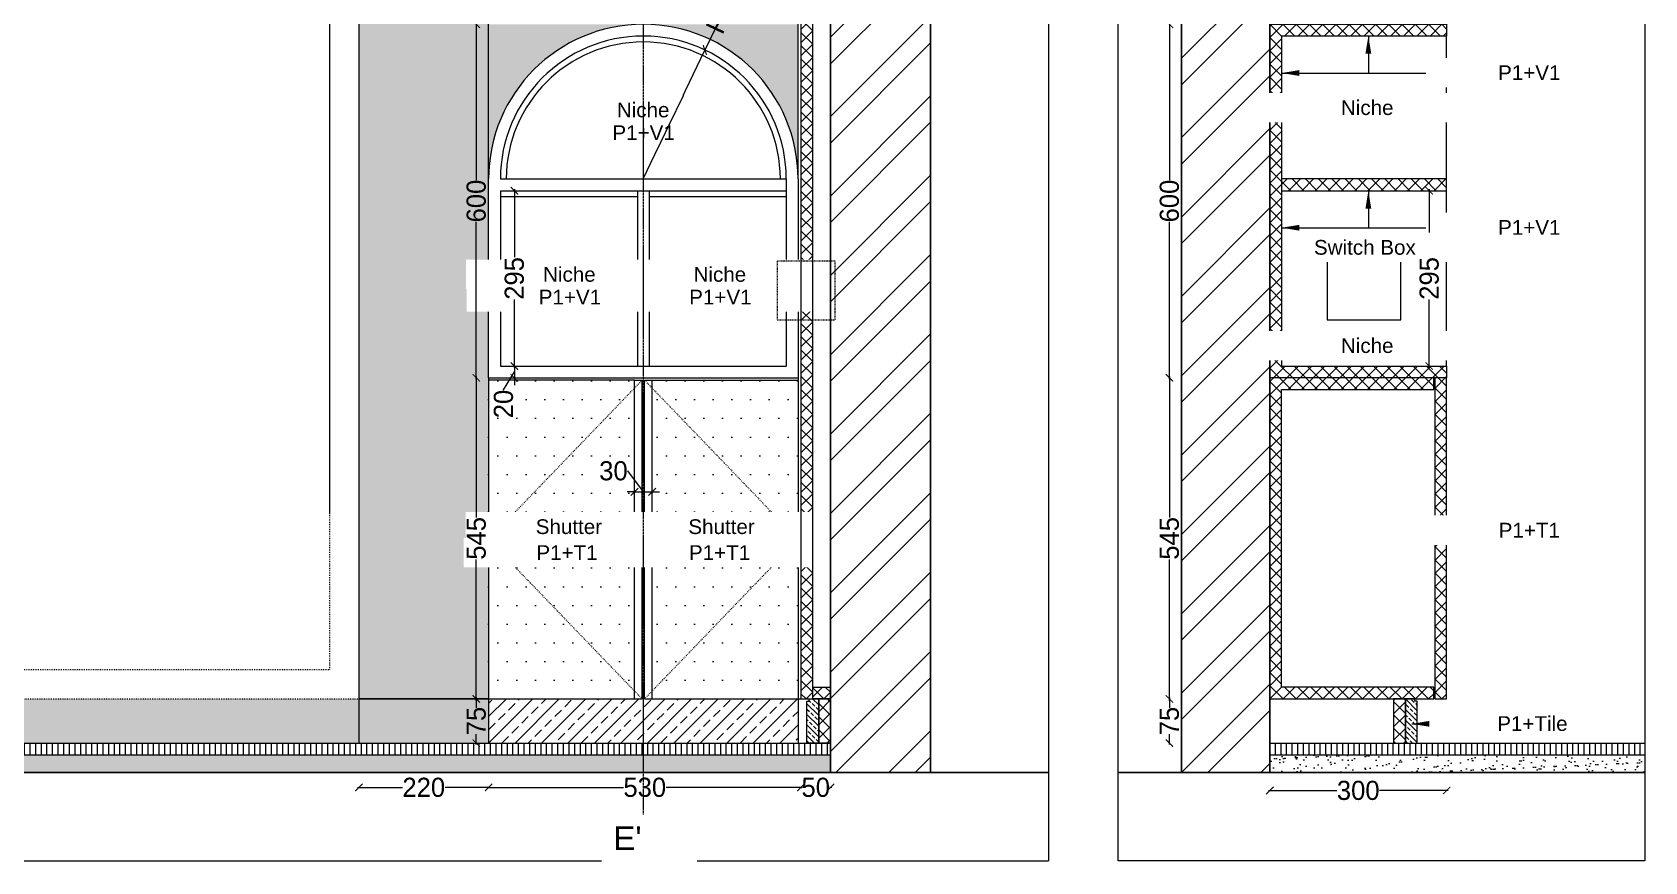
# Model space of a CAD drawing. Header units: millimetres. Extents: x 75500 to 345360, y -224327 to 19532.
# Drawn here: x 205265 to 208001, y -100530 to -99122 of the extents above; entities that cross this region are included whole.
import ezdxf

# ---------------------------------------------------------------- set-up
doc = ezdxf.new("R2010")
doc.units = ezdxf.units.MM
doc.header["$LTSCALE"] = 0.01
for name, pattern in [('ACAD_ISO03W100', [30, 12, -18]), ('CENTER', [50.8, 31.75, -6.35, 6.35, -6.35]), ('ZWCAD_ISO03W100', [30, 12, -18])]:
    doc.linetypes.add(name, pattern=pattern)
doc.layers.add('A- Ele 4', color=250, linetype='Continuous', lineweight=15, true_color=0x333333)
for name, color, linetype, lineweight in [('A-Ele 6', 250, 'Continuous', 0), ('A-WALL', 7, 'Continuous', 30), ('furniture section', 7, 'Continuous', 25), ('hatch', 251, 'Continuous', 0), ('Lights', 14, 'Continuous', 20)]:
    doc.layers.add(name, color=color, linetype=linetype, lineweight=lineweight)
doc.layers.add('e .05', color=253, linetype='Continuous')
doc.styles.add('Arial', font='arial.ttf')
doc.styles.add('ISOCP2', font='GOTHIC.TTF')
doc.styles.get("Standard").update_dxf_attribs({"font": 'arial.ttf'})
doc.dimstyles.new('77', dxfattribs={"dimscale": 0.25, "dimtxt": 130, "dimasz": 100, "dimexe": 5, "dimexo": 1, "dimgap": 0.25, "dimtad": 0, "dimdec": 0, "dimrnd": 5, "dimzin": 0, "dimdsep": 46, "dimtxsty": 'ISOCP2', "dimblk": 'ARCHTICK', "dimcen": 0, "dimdle": 100, "dimclrd": 1, "dimclre": 256, "dimclrt": 256, "dimazin": 0, "dimtm": 1e-09, "dimtfac": 1, "dimtdec": 0, "dimtmove": 1, "dimatfit": 0, "dimfxl": 1, "dimtolj": 1, "dimtzin": 12, "dimlwd": -1, "dimlwe": -1, "dimarcsym": 0})
doc.dimstyles.new('MIGCS IN MM 1 100', dxfattribs={"dimtxt": 40, "dimasz": 30, "dimexe": 180, "dimexo": 100, "dimgap": 25, "dimtad": 0, "dimdec": 0, "dimzin": 0, "dimdsep": 46, "dimtxsty": 'Standard', "dimblk": 'ARCHTICK', "dimcen": 150, "dimse1": 1, "dimse2": 1, "dimclrd": 3, "dimclre": 3, "dimclrt": 3, "dimadec": 0, "dimazin": 0, "dimtfac": 1, "dimtdec": 0, "dimtix": 1, "dimtmove": 2, "dimatfit": 3, "dimfxl": 1, "dimtolj": 1, "dimtzin": 0, "dimarcsym": 0})

# ---------------------------------------------------------------- blocks, each defined once
blk = doc.blocks.new('WINDDDDDD')
at = {"layer": 'A-Ele 6'}
for p, q in [((85551.4, -51281.9), (83436.4, -51281.9)), ((83436.4, -51281.9), (83436.4, -53971.9)), ((85551.4, -51281.9), (85551.4, -53656.9)), ((85501.4, -51331.9), (83486.4, -51331.9)), ((83486.4, -51331.9), (83486.4, -53921.9)), ((85501.4, -51331.9), (85501.4, -53656.9)), ((85501.4, -51981.9), (83486.4, -51981.9)), ((85501.4, -52031.9), (83486.4, -52031.9)), ((84468.9, -52031.9), (84468.9, -53921.9)), ((84518.9, -52031.9), (84518.9, -53921.9))]:
    blk.add_line(p, q, dxfattribs=at)
at = {"layer": 'A-Ele 6', "linetype": 'ACAD_ISO03W100', "ltscale": 10}
for p, q in [((85501.4, -53656.9), (85501.4, -53921.9)), ((85551.4, -53656.9), (85551.4, -53971.9)), ((83486.4, -53921.9), (85501.4, -53921.9)), ((83436.4, -53971.9), (85551.4, -53971.9))]:
    blk.add_line(p, q, dxfattribs=at)
blk = doc.blocks.new('_ARCHTICK')
at = {"color": 0, "linetype": 'ByBlock', "const_width": 0.15}
blk.add_lwpolyline([(-0.5, -0.5), (0.5, 0.5)], dxfattribs=at)
blk = doc.blocks.new('*D344')
at = {"color": 1, "ltscale": 4, "transparency": 16777216}
for p, q in [((206018.5, -100251.2), (206018.5, -100268.7)), ((206018.5, -100331.2), (206018.5, -100313.7))]:
    blk.add_line(p, q, dxfattribs=at)
at = {"layer": 'Defpoints', "color": 0, "transparency": 16777216}
for p in [(206039.4, -100253.7), (206018.5, -100328.7), (206039.4, -100328.7)]:
    blk.add_point(p, dxfattribs=at)
at = {"color": 1, "transparency": 16777216, "xscale": 12.5, "yscale": 12.5, "zscale": 12.5}
for p, rotation in [((206018.5, -100253.7), 90), ((206018.5, -100328.7), 270)]:
    blk.add_blockref('_ARCHTICK', p, dxfattribs=dict(at, rotation=rotation))
at = {"transparency": 16777216, "insert": (206018.5, -100291.2), "char_height": 32.5, "attachment_point": 5, "rotation": 90, "style": 'ISOCP2'}
blk.add_mtext('\\A1;75', dxfattribs=at)
blk = doc.blocks.new('*D345')
at = {"color": 1, "ltscale": 4, "transparency": 16777216}
for p, q in [((206018.5, -99706.2), (206018.5, -99945.5)), ((206018.5, -100256.2), (206018.5, -100017))]:
    blk.add_line(p, q, dxfattribs=at)
at = {"layer": 'Defpoints', "color": 0, "transparency": 16777216}
for p in [(206018.5, -99708.7), (206039.4, -99708.7), (206039.4, -100253.7)]:
    blk.add_point(p, dxfattribs=at)
at = {"color": 1, "transparency": 16777216, "xscale": 12.5, "yscale": 12.5, "zscale": 12.5}
for p, rotation in [((206018.5, -99708.7), 90), ((206018.5, -100253.7), 270)]:
    blk.add_blockref('_ARCHTICK', p, dxfattribs=dict(at, rotation=rotation))
at = {"transparency": 16777216, "insert": (206018.5, -99981.2), "char_height": 32.5, "attachment_point": 5, "rotation": 90, "style": 'ISOCP2'}
blk.add_mtext('\\A1;545', dxfattribs=at)
blk = doc.blocks.new('*D346')
at = {"color": 1, "ltscale": 4, "transparency": 16777216}
for p, q in [((206018.5, -99106.2), (206018.5, -99373.3)), ((206018.5, -99711.2), (206018.5, -99444.1))]:
    blk.add_line(p, q, dxfattribs=at)
at = {"layer": 'Defpoints', "color": 0, "transparency": 16777216}
for p in [(206018.5, -99108.7), (206039.4, -99108.7), (206039.4, -99708.7)]:
    blk.add_point(p, dxfattribs=at)
at = {"color": 1, "transparency": 16777216, "xscale": 12.5, "yscale": 12.5, "zscale": 12.5}
for p, rotation in [((206018.5, -99108.7), 90), ((206018.5, -99708.7), 270)]:
    blk.add_blockref('_ARCHTICK', p, dxfattribs=dict(at, rotation=rotation))
at = {"transparency": 16777216, "insert": (206018.5, -99408.7), "char_height": 32.5, "attachment_point": 5, "rotation": 90, "style": 'ISOCP2'}
blk.add_mtext('\\A1;600', dxfattribs=at)
blk = doc.blocks.new('*D349')
at = {"color": 1, "ltscale": 4, "transparency": 16777216}
for p, q in [((206083.1, -99388.7), (206083.1, -99504)), ((206083.1, -99691.2), (206083.1, -99576))]:
    blk.add_line(p, q, dxfattribs=at)
at = {"layer": 'Defpoints', "color": 0, "transparency": 16777216}
for p in [(206291.9, -99391.2), (206083.1, -99688.7), (206291.9, -99688.7)]:
    blk.add_point(p, dxfattribs=at)
at = {"color": 1, "transparency": 16777216, "xscale": 12.5, "yscale": 12.5, "zscale": 12.5}
for p, rotation in [((206083.1, -99391.2), 90), ((206083.1, -99688.7), 270)]:
    blk.add_blockref('_ARCHTICK', p, dxfattribs=dict(at, rotation=rotation))
at = {"transparency": 16777216, "insert": (206083.1, -99540), "char_height": 32.5, "attachment_point": 5, "rotation": 90, "style": 'ISOCP2'}
blk.add_mtext('\\A1;295', dxfattribs=at)
blk = doc.blocks.new('*D350')
at = {"color": 1, "ltscale": 4, "transparency": 16777216}
for p, q in [((206036.9, -100403.9), (206268.4, -100403.9)), ((206571.9, -100403.9), (206340.4, -100403.9))]:
    blk.add_line(p, q, dxfattribs=at)
at = {"layer": 'Defpoints', "color": 0, "transparency": 16777216}
for p in [(206039.4, -100253.7), (206569.4, -100253.7), (206569.4, -100403.9)]:
    blk.add_point(p, dxfattribs=at)
at = {"color": 1, "transparency": 16777216, "xscale": 12.5, "yscale": 12.5, "zscale": 12.5, "rotation": 180}
blk.add_blockref('_ARCHTICK', (206039.4, -100403.9), dxfattribs=at)
at = {"color": 1, "transparency": 16777216, "xscale": 12.5, "yscale": 12.5, "zscale": 12.5}
blk.add_blockref('_ARCHTICK', (206569.4, -100403.9), dxfattribs=at)
at = {"transparency": 16777216, "insert": (206304.4, -100403.9), "char_height": 32.5, "attachment_point": 5, "style": 'ISOCP2'}
blk.add_mtext('\\A1;530', dxfattribs=at)
blk = doc.blocks.new('*D351')
at = {"color": 1, "ltscale": 4, "transparency": 16777216}
for p, q in [((206566.9, -100403.9), (206570.9, -100403.9)), ((206621.9, -100403.9), (206617.9, -100403.9))]:
    blk.add_line(p, q, dxfattribs=at)
at = {"layer": 'Defpoints', "color": 0, "transparency": 16777216}
for p in [(206569.4, -100222.4), (206619.4, -100222.4), (206619.4, -100403.9)]:
    blk.add_point(p, dxfattribs=at)
at = {"color": 1, "transparency": 16777216, "xscale": 12.5, "yscale": 12.5, "zscale": 12.5, "rotation": 180}
blk.add_blockref('_ARCHTICK', (206569.4, -100403.9), dxfattribs=at)
at = {"color": 1, "transparency": 16777216, "xscale": 12.5, "yscale": 12.5, "zscale": 12.5}
blk.add_blockref('_ARCHTICK', (206619.4, -100403.9), dxfattribs=at)
at = {"transparency": 16777216, "insert": (206594.4, -100403.9), "char_height": 32.5, "attachment_point": 5, "style": 'ISOCP2'}
blk.add_mtext('\\A1;50', dxfattribs=at)
blk = doc.blocks.new('*D352')
at = {"color": 1, "ltscale": 4, "transparency": 16777216}
for p, q in [((205816.9, -100403.9), (205893.1, -100403.9)), ((206041.9, -100403.9), (205965.7, -100403.9))]:
    blk.add_line(p, q, dxfattribs=at)
at = {"layer": 'Defpoints', "color": 0, "transparency": 16777216}
for p in [(205819.4, -100328.7), (206039.4, -100328.7), (205819.4, -100403.9)]:
    blk.add_point(p, dxfattribs=at)
at = {"color": 1, "transparency": 16777216, "xscale": 12.5, "yscale": 12.5, "zscale": 12.5, "rotation": 180}
blk.add_blockref('_ARCHTICK', (205819.4, -100403.9), dxfattribs=at)
at = {"color": 1, "transparency": 16777216, "xscale": 12.5, "yscale": 12.5, "zscale": 12.5}
blk.add_blockref('_ARCHTICK', (206039.4, -100403.9), dxfattribs=at)
at = {"transparency": 16777216, "insert": (205929.4, -100403.9), "char_height": 32.5, "attachment_point": 5, "style": 'ISOCP2'}
blk.add_mtext('\\A1;220', dxfattribs=at)
blk = doc.blocks.new('*D363')
at = {"color": 1, "ltscale": 4, "transparency": 16777216}
for p in [(206423, -99117.6), (206301.9, -99371.2)]:
    blk.add_line(p, (206406.3, -99152.4), dxfattribs=at)
at = {"layer": 'Defpoints', "color": 0, "transparency": 16777216}
for p in [(206406.3, -99152.4), (206301.9, -99371.2)]:
    blk.add_point(p, dxfattribs=at)
at = {"color": 1, "transparency": 16777216, "xscale": 12.5, "yscale": 12.5, "zscale": 12.5, "rotation": 244.4829248791544}
blk.add_blockref('_ARCHTICK', (206406.3, -99152.4), dxfattribs=at)
at = {"transparency": 16777216, "insert": (206443.8, -99073.9), "char_height": 32.5, "attachment_point": 5, "rotation": 64.4829, "style": 'ISOCP2'}
blk.add_mtext('\\A1;R245', dxfattribs=at)
blk = doc.blocks.new('*D364')
at = {"color": 1, "ltscale": 4, "transparency": 16777216}
for p, q in [((206083.1, -99688.7), (206083.1, -99676.2)), ((206083.1, -99688.7), (206083.1, -99708.7)), ((206064.7, -99729.3), (206083.1, -99698.7)), ((206083.1, -99708.7), (206083.1, -99721.2)), ((206064.7, -99729.4), (206064.7, -99729.3))]:
    blk.add_line(p, q, dxfattribs=at)
at = {"layer": 'Defpoints', "color": 0, "transparency": 16777216}
for p in [(206103.8, -99688.7), (206083.1, -99708.7), (206103.8, -99708.7)]:
    blk.add_point(p, dxfattribs=at)
at = {"color": 1, "transparency": 16777216, "xscale": 12.5, "yscale": 12.5, "zscale": 12.5}
for p, rotation in [((206083.1, -99688.7), 270), ((206083.1, -99708.7), 90)]:
    blk.add_blockref('_ARCHTICK', p, dxfattribs=dict(at, rotation=rotation))
at = {"transparency": 16777216, "insert": (206064.7, -99753.2), "char_height": 32.5, "attachment_point": 5, "rotation": 90, "style": 'ISOCP2'}
blk.add_mtext('\\A1;20', dxfattribs=at)
blk = doc.blocks.new('*D517')
at = {"color": 1, "ltscale": 4, "transparency": 16777216}
for p, q in [((207362.3, -100409.1), (207478.6, -100409.1)), ((207667.3, -100409.1), (207550.9, -100409.1))]:
    blk.add_line(p, q, dxfattribs=at)
at = {"layer": 'Defpoints', "color": 0, "transparency": 16777216}
for p in [(207364.8, -100118.6), (207664.8, -100118.6), (207664.8, -100409.1)]:
    blk.add_point(p, dxfattribs=at)
at = {"color": 1, "transparency": 16777216, "xscale": 12.5, "yscale": 12.5, "zscale": 12.5, "rotation": 180}
blk.add_blockref('_ARCHTICK', (207364.8, -100409.1), dxfattribs=at)
at = {"color": 1, "transparency": 16777216, "xscale": 12.5, "yscale": 12.5, "zscale": 12.5}
blk.add_blockref('_ARCHTICK', (207664.8, -100409.1), dxfattribs=at)
at = {"transparency": 16777216, "insert": (207514.8, -100409.1), "char_height": 32.5, "attachment_point": 5, "style": 'ISOCP2'}
blk.add_mtext('\\A1;300', dxfattribs=at)
blk = doc.blocks.new('*D518')
at = {"color": 1, "ltscale": 4, "transparency": 16777216}
for p, q in [((207194.5, -100251.2), (207194.5, -100268.7)), ((207194.5, -100331.2), (207194.5, -100313.7))]:
    blk.add_line(p, q, dxfattribs=at)
at = {"layer": 'Defpoints', "color": 0, "transparency": 16777216}
for p in [(207364.8, -100253.7), (207194.5, -100328.7), (207364.8, -100328.7)]:
    blk.add_point(p, dxfattribs=at)
at = {"color": 1, "transparency": 16777216, "xscale": 12.5, "yscale": 12.5, "zscale": 12.5}
for p, rotation in [((207194.5, -100253.7), 90), ((207194.5, -100328.7), 270)]:
    blk.add_blockref('_ARCHTICK', p, dxfattribs=dict(at, rotation=rotation))
at = {"transparency": 16777216, "insert": (207194.5, -100291.2), "char_height": 32.5, "attachment_point": 5, "rotation": 90, "style": 'ISOCP2'}
blk.add_mtext('\\A1;75', dxfattribs=at)
blk = doc.blocks.new('*D519')
at = {"color": 1, "ltscale": 4, "transparency": 16777216}
for p, q in [((207194.5, -99706.2), (207194.5, -99945.5)), ((207194.5, -100256.2), (207194.5, -100017))]:
    blk.add_line(p, q, dxfattribs=at)
at = {"layer": 'Defpoints', "color": 0, "transparency": 16777216}
for p in [(207194.5, -99708.7), (207364.8, -99708.7), (207364.8, -100253.7)]:
    blk.add_point(p, dxfattribs=at)
at = {"color": 1, "transparency": 16777216, "xscale": 12.5, "yscale": 12.5, "zscale": 12.5}
for p, rotation in [((207194.5, -99708.7), 90), ((207194.5, -100253.7), 270)]:
    blk.add_blockref('_ARCHTICK', p, dxfattribs=dict(at, rotation=rotation))
at = {"transparency": 16777216, "insert": (207194.5, -99981.2), "char_height": 32.5, "attachment_point": 5, "rotation": 90, "style": 'ISOCP2'}
blk.add_mtext('\\A1;545', dxfattribs=at)
blk = doc.blocks.new('*D520')
at = {"color": 1, "ltscale": 4, "transparency": 16777216}
for p, q in [((207194.5, -99106.2), (207194.5, -99373.3)), ((207194.5, -99711.2), (207194.5, -99444.1))]:
    blk.add_line(p, q, dxfattribs=at)
at = {"layer": 'Defpoints', "color": 0, "transparency": 16777216}
for p in [(207194.5, -99108.7), (207364.8, -99108.7), (207364.8, -99708.7)]:
    blk.add_point(p, dxfattribs=at)
at = {"color": 1, "transparency": 16777216, "xscale": 12.5, "yscale": 12.5, "zscale": 12.5}
for p, rotation in [((207194.5, -99108.7), 90), ((207194.5, -99708.7), 270)]:
    blk.add_blockref('_ARCHTICK', p, dxfattribs=dict(at, rotation=rotation))
at = {"transparency": 16777216, "insert": (207194.5, -99408.7), "char_height": 32.5, "attachment_point": 5, "rotation": 90, "style": 'ISOCP2'}
blk.add_mtext('\\A1;600', dxfattribs=at)
blk = doc.blocks.new('jyhtgrefdwas-flat-38-flat-1-flat-1')
at = {"layer": 'Lights', "lineweight": 30, "ltscale": 300}
h = blk.add_hatch(color=256, dxfattribs=at)
h.dxf.hatch_style = 1
h.paths.add_polyline_path([(-27.8, 0), (0, 27.8), (27.8, 0)])
blk.add_lwpolyline([(-27.8, 0), (0, 27.8), (27.8, 0), (-27.8, 0)], dxfattribs=at)
blk = doc.blocks.new('*D524')
at = {"color": 1, "ltscale": 4, "transparency": 16777216}
for p, q in [((206274.9, -99866.7), (206275, -99866.7)), ((206275, -99866.7), (206301.9, -99902.2)), ((206286.9, -99902.2), (206274.4, -99902.2)), ((206286.9, -99902.2), (206316.9, -99902.2)), ((206316.9, -99902.2), (206329.4, -99902.2))]:
    blk.add_line(p, q, dxfattribs=at)
at = {"layer": 'Defpoints', "color": 0, "transparency": 16777216}
for p in [(206316.9, -99902.2), (206286.9, -99912.5), (206316.9, -99912.5)]:
    blk.add_point(p, dxfattribs=at)
at = {"color": 1, "transparency": 16777216, "xscale": 12.5, "yscale": 12.5, "zscale": 12.5}
blk.add_blockref('_ARCHTICK', (206286.9, -99902.2), dxfattribs=at)
at = {"color": 1, "transparency": 16777216, "xscale": 12.5, "yscale": 12.5, "zscale": 12.5, "rotation": 180}
blk.add_blockref('_ARCHTICK', (206316.9, -99902.2), dxfattribs=at)
at = {"transparency": 16777216, "insert": (206251.2, -99866.7), "char_height": 32.5, "attachment_point": 5, "style": 'ISOCP2'}
blk.add_mtext('\\A1;30', dxfattribs=at)
blk = doc.blocks.new('*D525')
at = {"color": 1, "ltscale": 4, "transparency": 16777216}
for p, q in [((207635.3, -99388.7), (207635.3, -99504)), ((207635.3, -99691.2), (207635.3, -99576))]:
    blk.add_line(p, q, dxfattribs=at)
at = {"layer": 'Defpoints', "color": 0, "transparency": 16777216}
for p in [(207664.8, -99391.2), (207635.3, -99688.7), (207664.8, -99688.7)]:
    blk.add_point(p, dxfattribs=at)
at = {"color": 1, "transparency": 16777216, "xscale": 12.5, "yscale": 12.5, "zscale": 12.5}
for p, rotation in [((207635.3, -99391.2), 90), ((207635.3, -99688.7), 270)]:
    blk.add_blockref('_ARCHTICK', p, dxfattribs=dict(at, rotation=rotation))
at = {"transparency": 16777216, "insert": (207635.3, -99540), "char_height": 32.5, "attachment_point": 5, "rotation": 90, "style": 'ISOCP2'}
blk.add_mtext('\\A1;295', dxfattribs=at)

msp = doc.modelspace()

# ---------------------------------------------------------------- hatches: boundary and pattern name
at = {"layer": 'A- Ele 4'}
h = msp.add_hatch(dxfattribs=at)
h.set_pattern_fill('DOTS', color=8, scale=20)
h.set_pattern_definition([(0, (206039.383, -100253.718), (15.875, 31.75), [0, -31.75])])
h.paths.add_polyline_path([(206286.9, -99070.6), (206286.9, -97763.3), (206039.4, -98421.7)])
h.paths.add_polyline_path([(206316.9, -99070.6), (206564.4, -98421.7), (206316.9, -97763.3)])
h.paths.add_polyline_path([(206286.9, -97763.3), (206286.9, -97728.7), (206039.4, -97728.7), (206039.4, -98421.7)])
h.paths.add_polyline_path([(206564.4, -98421.7), (206564.4, -97728.7), (206316.9, -97728.7), (206316.9, -97763.3)])
h.paths.add_polyline_path([(206039.4, -98421.7), (206286.9, -99070.6), (206286.9, -99104.7), (206039.4, -99104.7)])
h.paths.add_polyline_path([(206316.9, -99104.7), (206564.4, -99104.7), (206564.4, -98421.7), (206316.9, -99070.6)])
h.paths.add_polyline_path([(206286.9, -100240.2), (206286.9, -99726.2), (206039.4, -99983.2)])
h.paths.add_polyline_path([(206316.9, -100240.2), (206564.4, -99983.2), (206316.9, -99726.2)])
h.paths.add_polyline_path([(206039.4, -100253.7), (206039.4, -99983.2), (206286.9, -100240.2), (206286.9, -100253.7)])
h.paths.add_polyline_path([(206316.9, -100253.7), (206564.4, -100253.7), (206564.4, -99983.2), (206316.9, -100240.2)])
h.paths.add_polyline_path([(206564.4, -99983.2), (206564.4, -99712.7), (206316.9, -99712.7), (206316.9, -99726.2)])
h.paths.add_polyline_path([(206039.4, -99712.7), (206286.9, -99712.7), (206286.9, -99726.2), (206039.4, -99983.2)])
h.paths.add_polyline_path([(206039.4, -97728.7), (206039.4, -97678.7), (206564.4, -97678.7), (206564.4, -97728.7), (206316.9, -97728.7), (206299.9, -97728.7), (206286.9, -97728.7)])
h.paths.add_polyline_path([(206341.9, -98838.7), (206341.9, -98876.4), (206451.2, -98876.4), (206451.2, -98838.7)], flags=24)
h.paths.add_polyline_path([(206341.9, -98838.7), (206341.9, -98876.4), (206451.2, -98876.4), (206451.2, -98838.7)], flags=24)
h.paths.add_polyline_path([(206344.9, -97809), (206344.9, -97846.7), (206452.2, -97846.7), (206452.2, -97809)], flags=24)
at = {"layer": 'A-Ele 6'}
h = msp.add_hatch(dxfattribs=at)
h.set_pattern_fill('ANSI31', color=256, scale=3, angle=45)
h.set_pattern_definition([(90, (202899.383, -100348.718), (-9.525, 6e-16), [])])
h.paths.add_polyline_path([(202899.4, -100348.7), (206619.4, -100348.7), (206619.4, -100328.7), (202899.4, -100328.7)])
h = msp.add_hatch(dxfattribs=at)
h.set_pattern_fill('ANSI31', color=256, scale=3, angle=45)
h.set_pattern_definition([(90, (207364.767, -100348.718), (-9.525, 6e-16), [])])
h.paths.add_polyline_path([(207364.8, -100328.7), (208000.9, -100328.7), (208000.9, -100348.7), (207364.8, -100348.7)])
h = msp.add_hatch(dxfattribs=at)
h.set_pattern_fill('AR-SAND', color=256, scale=0.5, angle=45)
h.set_pattern_definition([(82.5, (202899.383, -100378.718), (-17.86907, 16.73767), [0, -19.304, 0, -21.59, 0, -20.6375]), (52.5, (202899.383, -100378.718), (-9.45055, 41.23664), [0, -10.414, 0, -17.399, 0, -6.6675]), (12.5, (202888.337, -100389.764), (27.91499, 28.01662), [0, -6.35, 0, -22.86, 0, -29.845]), (2.5, (202888.337, -100389.764), (19.11406, 34.87754), [0, -3.175, 0, -14.986, 0, -17.145])])
h.paths.add_polyline_path([(206619.4, -100378.7), (206619.4, -100348.7), (202899.4, -100348.7), (202899.4, -100378.7)])
h = msp.add_hatch(dxfattribs=at)
h.set_pattern_fill('AR-SAND', color=256, scale=0.5, angle=45)
h.set_pattern_definition([(82.5, (207364.767, -100378.718), (-17.86907, 16.7377), [0, -19.304, 0, -21.59, 0, -20.6375]), (52.5, (207364.767, -100378.718), (-9.4505, 41.2366), [0, -10.414, 0, -17.399, 0, -6.6675]), (12.5, (207353.72, -100389.764), (27.915, 28.0166), [0, -6.35, 0, -22.86, 0, -29.845]), (2.5, (207353.72, -100389.764), (19.114, 34.8775), [0, -3.175, 0, -14.986, 0, -17.145])])
h.paths.add_polyline_path([(207364.8, -100378.7), (207364.8, -100348.7), (208000.9, -100348.7), (208000.9, -100378.7)])
at = {"layer": 'hatch'}
h = msp.add_hatch(dxfattribs=at)
h.set_pattern_fill('DOTS', color=256, scale=20)
h.set_pattern_definition([(0, (202919.383, -100253.718), (15.875, 31.75), [0, -31.75])])
h.paths.add_polyline_path([(202989.4, -97678.7), (203704.4, -97678.7), (203704.4, -100253.7), (202989.4, -100253.7), (202989.4, -99579.4), (202989.4, -99329.3), (202949.4, -99329.3), (202919.4, -99329.3), (202919.4, -99072.1), (202949.4, -99072.1), (202989.4, -99072.1), (202989.4, -99059), (202989.4, -98576.4), (202989.4, -98487.5), (202949.4, -98487.5), (202919.4, -98487.5), (202919.4, -98269.1), (202929.6, -98258.9, 0.198912), (202934.1, -98260.8, 0.198912), (202938.6, -98258.9), (202949.4, -98269.7), (202949.4, -98274.5), (202989.4, -98274.5), (202989.4, -98113.3)])
h.paths.add_polyline_path([(203084.4, -99708.7), (203084.4, -98378.7, -1), (203484.4, -98378.7), (203484.4, -99708.7)], flags=16)
h.paths.add_polyline_path([(203104.4, -99018.7), (203104.4, -99038.7), (203104.4, -99048.7), (203104.4, -99688.7), (203464.4, -99688.7), (203464.4, -99048.7), (203464.4, -99038.7), (203464.4, -99018.7), (203464.4, -98378.7, 1), (203104.4, -98378.7)], flags=0)
h.paths.add_polyline_path([(205819.4, -97678.7), (206039.4, -97678.7), (206039.4, -97728.7), (206039.4, -98421.7), (206039.4, -99104.7), (206039.4, -99108.7), (206039.4, -99371.2), (206039.4, -99708.7), (206039.4, -99712.7), (206039.4, -99983.2), (206039.4, -100253.7), (205819.4, -100253.7), (205819.4, -99953.7)])
h.paths.add_polyline_path([(206039.4, -99371.2), (206039.4, -99108.7), (206301.9, -99108.7, 0.414214)])
h.paths.add_polyline_path([(206301.9, -99108.7), (206564.4, -99108.7), (206564.4, -99371.2, 0.414214)])
h = msp.add_hatch(dxfattribs=at)
h.set_pattern_fill('ANSI37', color=256, scale=5, angle=180)
h.set_pattern_definition([(225, (207364.767, -100253.718), (11.22532, -11.22532), []), (315, (207364.767, -100253.718), (11.22532, 11.22532), [])])
h.paths.add_polyline_path([(207364.8, -97728.7), (207364.8, -97678.7), (207644.8, -97678.7), (207644.8, -97728.7), (207644.8, -97748.7), (207624.8, -97748.7), (207624.8, -97698.7), (207384.8, -97698.7), (207384.8, -98073.7), (207384.8, -98093.7), (207384.8, -98408.7), (207384.8, -98428.7), (207384.8, -98743.7), (207384.8, -98763.7), (207384.8, -99088.7), (207642.8, -99088.7), (207642.8, -99108.7), (207364.8, -99108.7)])
h.paths.add_polyline_path([(207364.8, -99108.7), (207642.8, -99108.7), (207644.8, -99108.7), (207664.8, -99108.7), (207664.8, -99128.7), (207384.8, -99128.7), (207384.8, -99371.2), (207384.8, -99391.2), (207384.8, -99688.7), (207664.8, -99688.7), (207664.8, -99708.7), (207644.8, -99708.7), (207642.8, -99708.7), (207364.8, -99708.7)])
h.paths.add_polyline_path([(207364.8, -100253.7), (207574.8, -100253.7), (207594.8, -100253.7), (207610.8, -100253.7), (207642.8, -100253.7), (207642.8, -100233.7), (207384.8, -100233.7), (207384.8, -99728.7), (207642.8, -99728.7), (207642.8, -99708.7), (207364.8, -99708.7)])
h.paths.add_polyline_path([(207644.8, -100253.7), (207664.8, -100253.7), (207664.8, -99708.7), (207644.8, -99708.7)])
h.paths.add_polyline_path([(207384.8, -99391.2), (207664.8, -99391.2), (207664.8, -99371.2), (207384.8, -99371.2)])
h.paths.add_polyline_path([(207642.8, -98763.7), (207642.8, -98743.7), (207384.8, -98743.7), (207384.8, -98763.7)])
h.paths.add_polyline_path([(207384.8, -98428.7), (207642.8, -98428.7), (207642.8, -98408.7), (207384.8, -98408.7)])
h.paths.add_polyline_path([(207642.8, -98093.7), (207642.8, -98073.7), (207384.8, -98073.7), (207384.8, -98093.7)])
h.paths.add_polyline_path([(207644.8, -99104.7), (207644.8, -97748.7), (207644.8, -97728.7), (207664.8, -97728.7), (207664.8, -99104.7)])
h = msp.add_hatch(dxfattribs=at)
h.set_pattern_fill('ANSI32', color=256, scale=10, angle=360)
h.set_pattern_definition([(45, (201734.38, -100378.72), (-67.352, 67.352), []), (45, (201779.28, -100378.72), (-67.352, 67.352), [])])
h.paths.add_polyline_path([(202729.4, -100378.7), (202899.4, -100378.7), (202899.4, -97728.7), (202729.4, -97728.7)])
h.paths.add_polyline_path([(206619.4, -100378.7), (206789.4, -100378.7), (206789.4, -97728.7), (206619.4, -97728.7)])
h = msp.add_hatch(dxfattribs=at)
h.set_pattern_fill('ANSI32', color=256, scale=10, angle=360)
h.set_pattern_definition([(405, (207214.77, -100378.72), (-67.352, 67.352), []), (405, (207259.67, -100378.72), (-67.352, 67.352), [])])
h.paths.add_polyline_path([(207364.8, -100378.7), (207364.8, -100348.7), (207364.8, -100328.7), (207364.8, -100253.7), (207364.8, -99708.7), (207364.8, -99108.7), (207364.8, -97728.7), (207214.8, -97728.7), (207214.8, -100378.7)])
h = msp.add_hatch(dxfattribs=at)
h.set_pattern_fill('ANSI37', color=256, scale=5, angle=360)
h.set_pattern_definition([(45, (206589.383, -100803.718), (-11.22532, 11.22532), []), (135, (206589.383, -100803.718), (-11.22532, -11.22532), [])])
h.paths.add_polyline_path([(206569.4, -98207.1), (206569.4, -100253.7), (206589.4, -100253.7), (206589.4, -98207.1)])
h = msp.add_hatch(dxfattribs=at)
h.set_pattern_fill('ANSI37', color=256, scale=5, angle=360)
h.set_pattern_definition([(45, (206619.383, -100803.718), (-11.2253, 11.2253), []), (135, (206619.383, -100803.718), (-11.2253, -11.2253), [])])
h.paths.add_polyline_path([(206589.4, -100253.7), (206589.4, -100233.7), (206619.4, -100233.7), (206619.4, -100253.7)])
h = msp.add_hatch(dxfattribs=at)
h.set_pattern_fill('ANSI33', color=256, scale=5)
h.set_pattern_definition([(45, (202985.383, -100328.718), (-22.45064, 22.45064), []), (45, (203007.833, -100328.718), (-22.45064, 22.45064), [15.875, -7.9375])])
h.paths.add_polyline_path([(202985.4, -100253.7), (202989.4, -100253.7), (203704.4, -100253.7), (205819.4, -100253.7), (205819.4, -100328.7), (202989.4, -100328.7), (202989.4, -100257.7), (202985.4, -100257.7)])
h.paths.add_polyline_path([(206039.4, -100328.7), (206039.4, -100253.7), (205819.4, -100253.7), (205819.4, -100328.7)])
h = msp.add_hatch(dxfattribs=at)
h.set_pattern_fill('ANSI33', color=256, scale=5)
h.set_pattern_definition([(45, (206039.383, -100328.718), (-22.4506, 22.4506), []), (45, (206061.833, -100328.718), (-22.4506, 22.4506), [15.875, -7.9375])])
h.paths.add_polyline_path([(206039.4, -100253.7), (206286.9, -100253.7), (206303.9, -100253.7), (206316.9, -100253.7), (206583.4, -100253.7), (206564.4, -100253.7), (206564.4, -100328.7), (206039.4, -100328.7)])
h = msp.add_hatch(dxfattribs=at)
h.set_pattern_fill('ANSI33', color=256, scale=2, angle=90)
h.set_pattern_definition([(315, (210746.049, -100728.718), (8.980256, 8.980256), []), (315, (210746.049, -100737.698), (8.980256, 8.980256), [6.35, -3.175])])
h.paths.add_polyline_path([(206579.4, -100257.7), (206579.4, -100328.7), (206599.4, -100328.7), (206599.4, -100253.7), (206583.4, -100253.7), (206583.4, -100257.7)])
h = msp.add_hatch(dxfattribs=at)
h.set_pattern_fill('ANSI37', color=256, scale=5, angle=360)
h.set_pattern_definition([(225, (210726.049, -100728.718), (11.22532, -11.22532), []), (315, (210726.049, -100728.718), (11.22532, 11.22532), [])])
h.paths.add_polyline_path([(206599.4, -100253.7), (206599.4, -100328.7), (206619.4, -100328.7), (206619.4, -100253.7)])
h = msp.add_hatch(dxfattribs=at)
h.set_pattern_fill('ANSI37', color=256, scale=5, angle=180)
h.set_pattern_definition([(225, (210941.433, -100728.718), (11.22532, -11.22532), []), (315, (210941.433, -100728.718), (11.22532, 11.22532), [])])
h.paths.add_polyline_path([(207574.8, -100253.7), (207574.8, -100328.7), (207594.8, -100328.7), (207594.8, -100253.7)])
h = msp.add_hatch(dxfattribs=at)
h.set_pattern_fill('ANSI33', color=256, scale=2, angle=90)
h.set_pattern_definition([(315, (210961.433, -100728.718), (8.980256, 8.980256), []), (315, (210961.433, -100737.698), (8.980256, 8.980256), [6.35, -3.175])])
h.paths.add_polyline_path([(207594.8, -100253.7), (207594.8, -100328.7), (207614.8, -100328.7), (207614.8, -100257.7), (207610.8, -100257.7), (207610.8, -100253.7)])

# ---------------------------------------------------------------- linework, layer by layer
at = {"layer": 'A- Ele 4', "color": 251, "linetype": 'ZWCAD_ISO03W100', "ltscale": 10}
for points in [[(206299.9, -99712.7), (206039.4, -99983.2), (206299.9, -100253.7)], [(206303.9, -99712.7), (206564.4, -99983.2), (206303.9, -100253.7)]]:
    msp.add_lwpolyline(points, dxfattribs=at)
at = {"layer": 'A-Ele 6'}
for p, q in [((206286.9, -99712.7), (206299.9, -99712.7)), ((206299.9, -100253.7), (206299.9, -99712.7)), ((206303.9, -100253.7), (206303.9, -99712.7)), ((206303.9, -99712.7), (206316.9, -99712.7)), ((205819.4, -100253.7), (206039.4, -100253.7)), ((206286.9, -100253.7), (206299.9, -100253.7)), ((206303.9, -100253.7), (206316.9, -100253.7))]:
    msp.add_line(p, q, dxfattribs=at)
at = {"layer": 'A-WALL'}
for p, q in [((206619.4, -97728.7), (206619.4, -100378.7)), ((206789.4, -97728.7), (206789.4, -100378.7)), ((207214.8, -97728.7), (207214.8, -100378.7)), ((207364.8, -97728.7), (207364.8, -100378.7)), ((202529.4, -100378.7), (206989.4, -100378.7)), ((207107.5, -100378.7), (208000.9, -100378.7))]:
    msp.add_line(p, q, dxfattribs=at)
at = {"layer": 'Defpoints'}
for p in [(206989.4, -97278.7), (202529.4, -100528.7)]:
    msp.add_line(p, (206989.4, -100528.7), dxfattribs=at)
msp.add_lwpolyline([(207107.5, -97278.7), (208000.9, -97278.7), (208000.9, -100528.7), (207107.5, -100528.7)], close=True, dxfattribs=at)
at = {"layer": 'e .05', "linetype": 'Continuous', "lineweight": 5}
for p, q in [((205819.4, -97678.7), (205819.4, -100328.7)), ((206564.4, -99371.2), (206564.4, -97728.7)), ((207664.8, -99688.7), (207664.8, -99128.7)), ((206059.4, -99371.2), (206544.4, -99371.2)), ((206544.4, -99371.2), (206544.4, -99688.7)), ((206564.4, -99371.2), (206564.4, -99708.7)), ((206059.4, -99391.2), (206544.4, -99391.2)), ((206059.4, -99391.2), (206059.4, -99688.7)), ((206291.9, -99391.2), (206291.9, -99688.7)), ((206311.9, -99391.2), (206311.9, -99688.7)), ((206059.4, -99688.7), (206544.4, -99688.7)), ((206039.4, -99708.7), (206564.4, -99708.7)), ((206039.4, -99708.7), (206039.4, -100328.7)), ((206286.9, -99712.7), (206039.4, -99712.7)), ((206286.9, -100253.7), (206286.9, -99712.7)), ((206316.9, -99712.7), (206564.4, -99712.7)), ((206316.9, -100253.7), (206316.9, -99712.7)), ((206564.4, -99708.7), (206564.4, -100328.7)), ((206039.4, -100253.7), (205819.4, -100253.7)), ((206039.4, -100253.7), (206286.9, -100253.7)), ((206316.9, -100253.7), (206619.4, -100253.7))]:
    msp.add_line(p, q, dxfattribs=at)
msp.add_lwpolyline([(206039.4, -99708.7), (206039.4, -97728.7), (206286.9, -97728.7), (206286.9, -99104.7), (206039.4, -99104.7)], dxfattribs=at)
for radius in [262.5, 242.5]:
    msp.add_arc((206301.9, -99371.2), radius, 0, 180, dxfattribs=at)
at = {"layer": 'furniture section'}
for p, q in [((202899.4, -100328.7), (206619.4, -100328.7)), ((207364.8, -100328.7), (208000.9, -100328.7)), ((202899.4, -100348.7), (206619.4, -100348.7)), ((207364.8, -100348.7), (208000.9, -100348.7))]:
    msp.add_line(p, q, dxfattribs=at)
for points in [[(207364.8, -99108.7), (207664.8, -99108.7), (207664.8, -99128.7), (207384.8, -99128.7), (207384.8, -99688.7), (207664.8, -99688.7), (207664.8, -99708.7), (207364.8, -99708.7)], [(207384.8, -99391.2), (207664.8, -99391.2), (207664.8, -99371.2), (207384.8, -99371.2)], [(207642.8, -100233.7), (207384.8, -100233.7), (207384.8, -99728.7), (207642.8, -99728.7), (207642.8, -99708.7), (207364.8, -99708.7), (207364.8, -100253.7), (207642.8, -100253.7)], [(207644.8, -100253.7), (207664.8, -100253.7), (207664.8, -99708.7), (207644.8, -99708.7)], [(206619.4, -100233.7), (206619.4, -100253.7), (206589.4, -100253.7), (206589.4, -100233.7)], [(206579.4, -100257.7), (206583.4, -100257.7), (206583.4, -100253.7), (206599.4, -100253.7), (206599.4, -100328.7), (206579.4, -100328.7)], [(206599.4, -100253.7), (206619.4, -100253.7), (206619.4, -100328.7), (206599.4, -100328.7)], [(207594.8, -100253.7), (207574.8, -100253.7), (207574.8, -100328.7), (207594.8, -100328.7)], [(207614.8, -100257.7), (207610.8, -100257.7), (207610.8, -100253.7), (207594.8, -100253.7), (207594.8, -100328.7), (207614.8, -100328.7)]]:
    msp.add_lwpolyline(points, close=True, dxfattribs=at)
at = {"layer": 'Lights'}
for p, q in [((206059.4, -99401.2), (206291.9, -99401.2)), ((206311.9, -99401.2), (206544.4, -99401.2))]:
    msp.add_line(p, q, dxfattribs=at)
at = {"layer": 'Lights', "ltscale": 10000}
msp.add_lwpolyline([(207587.3, -99510.5), (207462.3, -99510.5), (207462.3, -99610.5), (207587.3, -99610.5)], close=True, dxfattribs=at)
at = {"layer": 'Lights'}
msp.add_arc((206301.9, -99371.2), 232.5, 0, 180, dxfattribs=at)

# ---------------------------------------------------------------- block references
at = {"layer": 'A-Ele 6'}
msp.add_blockref('WINDDDDDD', (120268, -46281.9), dxfattribs=at)
at = {"layer": 'Lights', "linetype": 'CENTER', "ltscale": 10, "rotation": 270.0000000000001}
msp.add_blockref('jyhtgrefdwas-flat-38-flat-1-flat-1', (206306.9, -100488.4), dxfattribs=at)

# ---------------------------------------------------------------- dimensions: what is measured, and where the dimension line sits
at = {"ltscale": 4}
for p1, p2, distance, picture, middle in [((207364.8, -99708.7), (207364.8, -99108.7), 170.3, '*D520', (207194.5, -99408.7)), ((207364.8, -100253.7), (207364.8, -99708.7), 170.3, '*D519', (207194.5, -99981.2)), ((207364.8, -100118.6), (207664.8, -100118.6), -290.5, '*D517', (207514.8, -100409.1)), ((206569.4, -100222.4), (206619.4, -100222.4), -181.5, '*D351', (206594.4, -100403.9)), ((206039.4, -100253.7), (206039.4, -100328.7), -20.9, '*D344', (206018.5, -100291.2)), ((206039.4, -100253.7), (206569.4, -100253.7), -150.2, '*D350', (206304.4, -100403.9)), ((207364.8, -100253.7), (207364.8, -100328.7), -170.3, '*D518', (207194.5, -100291.2)), ((206039.4, -100328.7), (205819.4, -100328.7), 75.2, '*D352', (205929.4, -100403.9))]:
    dim = msp.add_aligned_dim(p1=p1, p2=p2, distance=distance, dimstyle='77', override={"dimasz": 50, "dimpost": '\\X', "dimblk": 'ARCHTICK', "dimdle": 10, "dimse1": 1, "dimse2": 1, "dimclre": 253}, dxfattribs=at)
    dim.commit()
    dim.dimension.update_dxf_attribs({"geometry": picture, "text_midpoint": middle})
for base, p1, p2, angle, picture, middle in [((206083.1, -99708.7), (206103.8, -99688.7), (206103.8, -99708.7), 270, '*D364', (206064.7, -99729.5)), ((206316.9, -99902.2), (206286.9, -99912.5), (206316.9, -99912.5), 0, '*D524', (206274.8, -99866.7))]:
    dim = msp.add_linear_dim(base=base, p1=p1, p2=p2, angle=angle, dimstyle='77', override={"dimasz": 50, "dimpost": '\\X', "dimblk": 'ARCHTICK', "dimdle": 10, "dimse1": 1, "dimse2": 1, "dimclre": 253}, dxfattribs=at)
    dim.commit()
    dim.dimension.update_dxf_attribs({"geometry": picture, "text_midpoint": middle, "dimtype": 161})

# ---------------------------------------------------------------- leaders
at = {"layer": 'A- Ele 4', "color": 8}
for points in [[(207532, -99128.7), (207532, -99191.4)], [(207384.8, -99191.4), (207748.4, -99191.4)], [(207532, -99391.4), (207532, -99454)], [(207384.8, -99454), (207748.4, -99454)], [(207664.8, -99967.8), (207748.4, -99967.8)], [(207605.7, -100296), (207748.4, -100296)]]:
    msp.add_leader(points, dimstyle='MIGCS IN MM 1 100', override={"dimgap": 20, "dimclrd": 8}, dxfattribs=at)

# ---------------------------------------------------------------- next in the draw order: texts
at = {"lineweight": 0, "transparency": 33554687, "char_height": 25, "width": 325.333, "bg_fill": 2}
for s, insert, attachment_point in [('\\pxqc;P1+V1', (207642.4, -99178.3), 1), ('\\pxqc;P1+V1', (206139.7, -99280.1), 1), ('\\pxqc;P1+V1', (207642.4, -99441), 1), ('\\pxqc;P1+V1', (206014.7, -99559.2), 1), ('\\pxqc;Niche', (207367.4, -99666.9), 7), ('\\pxqc;P1+T1', (207642.4, -99954.8), 1), ('\\pxqc;P1+T1', (206009.7, -99992.8), 1), ('\\pxqc;P1+Tile', (207647.7, -100283), 1)]:
    msp.add_mtext(s, dxfattribs=dict(at, insert=insert, attachment_point=attachment_point))

# ---------------------------------------------------------------- next in the draw order: texts
at = {"lineweight": 0, "transparency": 33554687, "char_height": 25, "width": 325.333, "attachment_point": 7, "bg_fill": 2}
for s, insert in [('\\pxqc;Niche', (207367.4, -99263)), ('\\pxqc;Niche', (206138.9, -99266.9)), ('\\pxqc;Niche', (206013.8, -99546)), ('\\pxqc;Shutter', (206013, -99974.2))]:
    msp.add_mtext(s, dxfattribs=dict(at, insert=insert))

# ---------------------------------------------------------------- next in the draw order: dimensions: what is measured, and where the dimension line sits
at = {"ltscale": 4}
dim = msp.add_aligned_dim(p1=(207664.7667081, -99391.2179356), p2=(207664.7667081, -99688.7179356), distance=-29.4762957, dimstyle='77', override={"dimasz": 50, "dimpost": '\\X', "dimblk": 'ARCHTICK', "dimdle": 10, "dimse1": 1, "dimse2": 1, "dimclre": 253}, dxfattribs=at)
dim.commit()
dim.dimension.update_dxf_attribs({"geometry": '*D525', "text_midpoint": (207635.2904124, -99539.9679356)})

# ---------------------------------------------------------------- next in the draw order: texts
at = {"lineweight": 0, "transparency": 33554687, "char_height": 25, "width": 325.333, "attachment_point": 1, "bg_fill": 2}
for s, insert in [('\\pxqc;P1+V1', (206270, -99559.2)), ('\\pxqc;P1+T1', (206268.6, -99992.8))]:
    msp.add_mtext(s, dxfattribs=dict(at, insert=insert))
at = {"layer": 'Lights', "linetype": 'ACAD_ISO03W100', "ltscale": 200, "insert": (207439.7, -99500.1), "char_height": 25, "width": 325.333, "attachment_point": 7, "bg_fill": 2}
msp.add_mtext('Switch Box', dxfattribs=at)

# ---------------------------------------------------------------- next in the draw order: dimensions: what is measured, and where the dimension line sits
at = {"ltscale": 4}
dim = msp.add_radius_dim(center=(206301.8825, -99371.2179), mpoint=(206406.3467, -99152.3721), dimstyle='77', override={"dimasz": 50, "dimpost": '\\X', "dimblk": 'ARCHTICK', "dimdle": 10, "dimse1": 1, "dimse2": 1, "dimclre": 253}, dxfattribs=at)
dim.commit()
dim.dimension.update_dxf_attribs({"geometry": '*D363', "text_midpoint": (206443.7815, -99073.9487), "dimtype": 164})
for p1, p2, picture, middle in [((206039.4, -99708.7), (206039.4, -99108.7), '*D346', (206018.5, -99408.7)), ((206039.4, -100253.7), (206039.4, -99708.7), '*D345', (206018.5, -99981.2))]:
    dim = msp.add_aligned_dim(p1=p1, p2=p2, distance=20.9, dimstyle='77', override={"dimasz": 50, "dimpost": '\\X', "dimblk": 'ARCHTICK', "dimdle": 10, "dimse1": 1, "dimse2": 1, "dimclre": 253}, dxfattribs=at)
    dim.commit()
    dim.dimension.update_dxf_attribs({"geometry": picture, "text_midpoint": middle})

# ---------------------------------------------------------------- next in the draw order: texts
at = {"lineweight": 0, "transparency": 33554687, "char_height": 25, "width": 325.333, "attachment_point": 7, "bg_fill": 2}
for s, insert in [('\\pxqc;Niche', (206269.1, -99546)), ('\\pxqc;Shutter', (206271.9, -99974.2))]:
    msp.add_mtext(s, dxfattribs=dict(at, insert=insert))

# ---------------------------------------------------------------- next in the draw order: linework, layer by layer
at = {"layer": 'furniture section'}
msp.add_lwpolyline([(206589.4, -98207.1), (206569.4, -98207.1), (206569.4, -100253.7), (206589.4, -100253.7)], close=True, dxfattribs=at)
at = {"layer": 'Lights', "linetype": 'CENTER', "ltscale": 10}
msp.add_line((206301.9, -97201.8), (206301.9, -100517), dxfattribs=at)
at = {"layer": 'Lights', "linetype": 'ACAD_ISO03W100', "ltscale": 5}
msp.add_lwpolyline([(206627.6, -99510.5), (206528.8, -99510.5), (206528.8, -99610.5), (206627.6, -99610.5)], close=True, dxfattribs=at)

# ---------------------------------------------------------------- next in the draw order: dimensions: what is measured, and where the dimension line sits
at = {"ltscale": 4}
dim = msp.add_aligned_dim(p1=(206291.8825398, -99391.2179356), p2=(206291.8825398, -99688.7179356), distance=-208.7792839, dimstyle='77', override={"dimasz": 50, "dimpost": '\\X', "dimblk": 'ARCHTICK', "dimdle": 10, "dimse1": 1, "dimse2": 1, "dimclre": 253}, dxfattribs=at)
dim.commit()
dim.dimension.update_dxf_attribs({"geometry": '*D349', "text_midpoint": (206083.1032559, -99539.9679356)})

# ---------------------------------------------------------------- next in the draw order: texts
at = {"layer": 'Lights', "linetype": 'CENTER', "ltscale": 10, "insert": (206251.1, -100510.1), "char_height": 40, "width": 121.795, "attachment_point": 7, "style": 'Arial', "bg_fill": 2}
msp.add_mtext("E'", dxfattribs=at)

doc.saveas('drawing.dxf')
